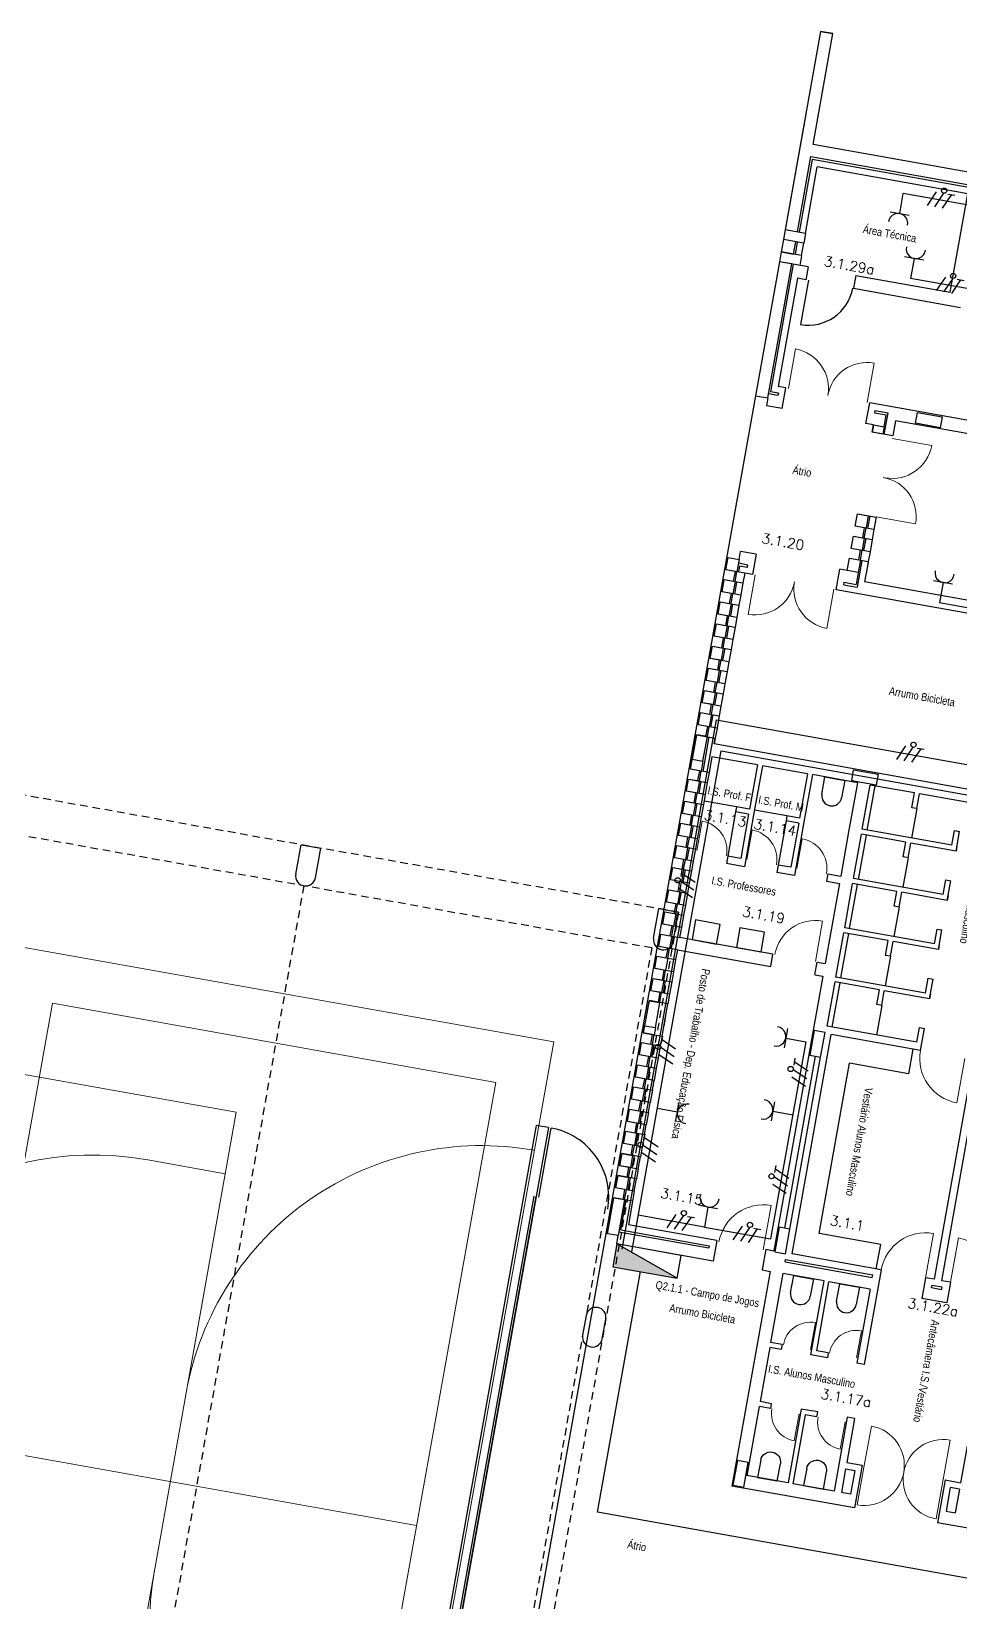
# Model space of a CAD drawing. Header units: millimetres. Extents: x -91023 to -90865, y -106382 to -106247.
# Drawn here: x -90987.89 to -90969.31, y -106278.87 to -106247.46 of the extents above; entities that cross this region are included whole.
import ezdxf

# ---------------------------------------------------------------- set-up
doc = ezdxf.new("R2010")
doc.units = ezdxf.units.MM
doc.header["$MEASUREMENT"] = 0
doc.linetypes.add('DASHED', pattern=[0.75, 0.5, -0.25])
doc.layers.get('0').update_dxf_attribs({"color": 152, "lineweight": 0})
doc.layers.add('0-CIVIL', color=8, linetype='Continuous', lineweight=0)
doc.layers.add('LEGENDA', color=7, linetype='Continuous', lineweight=0)
for name, color, linetype in [('Desenho base', 7, 'Continuous'), ('Quadros', 90, 'Continuous'), ('Tomadas', 1, 'Continuous')]:
    doc.layers.add(name, color=color, linetype=linetype)
doc.styles.add('Legenda cotas', font='ARIALN.TTF', dxfattribs={"height": 0.16})
doc.styles.get("Standard").update_dxf_attribs({"font": 'simplex.shx'})

# ---------------------------------------------------------------- blocks, each defined once
blk = doc.blocks.new('SANITA')
for p, q in [((-0.2, 0), (-0.2, 0.35)), ((0, 0.55), (0, 0.55)), ((0.2, 0.35), (0.2, 0)), ((0.2, 0), (-0.2, 0))]:
    blk.add_line(p, q)
for start, end in [(90, 180), (0, 90)]:
    blk.add_arc((0, 0.35), 0.2, start, end)
blk = doc.blocks.new('Bloco Porta')
at = {"layer": '0-CIVIL'}
blk.add_lwpolyline([(0, 0), (1, 0)], dxfattribs=at)
blk.add_arc((0, 0), 1, 0, 90, dxfattribs=at)
blk = doc.blocks.new('LAVATORIO')
for p, q in [((-0.25, 0), (0.25, 0)), ((-0.25, -0.4), (-0.25, 0)), ((0.25, 0), (0.25, -0.4)), ((0.25, -0.4), (-0.25, -0.4))]:
    blk.add_line(p, q)
blk = doc.blocks.new('A$C2D0D0268')
at = {"layer": '0-CIVIL'}
for p, q in [((-2, -3), (-42, -3)), ((-2, -3), (-2, -23)), ((-3, -4), (-12, -4)), ((-12, -22), (-12, -4)), ((-3, -4), (-3, -22)), ((-8, -5.5), (-36, -5.5)), ((-8, -5.5), (-8, -20.5)), ((-9.575, -6.75), (-8, -6.75)), ((-12, -13), (-3, -13))]:
    blk.add_line(p, q, dxfattribs=at)
for centre, radius, start, end in [((-2, -11.2), 6, 90, 180), ((-9.575, -13), 6.25, 90, 270), ((-2, -14.8), 6, 180, 270)]:
    blk.add_arc(centre, radius, start, end, dxfattribs=at)

msp = doc.modelspace()

# ---------------------------------------------------------------- hatches: boundary and pattern name
at = {"layer": 'Quadros'}
h = msp.add_hatch(color=256, dxfattribs=at)
h.dxf.hatch_style = 1
h.paths.add_polyline_path([(-90976.188, -106271.701), (-90976.269, -106272.155), (-90974.978, -106272.386)])

# ---------------------------------------------------------------- linework, layer by layer
at = {"layer": 'Desenho base'}
for p, q in [((-90972.112, -106247.456), (-90972.112, -106247.456)), ((-90972.112, -106247.456), (-90971.865, -106247.5)), ((-90972.414, -106249.148), (-90972.82, -106251.422)), ((-90972.284, -106250.015), (-90972.544, -106251.472)), ((-90972.416, -106251.494), (-90972.179, -106250.165)), ((-90956.499, -106252.834), (-90972.284, -106250.015)), ((-90969.172, -106250.703), (-90972.179, -106250.165)), ((-90969.523, -106252.671), (-90969.172, -106250.703)), ((-90972.82, -106251.422), (-90972.855, -106251.619)), ((-90972.416, -106251.494), (-90972.82, -106251.422)), ((-90972.416, -106251.494), (-90972.451, -106251.691)), ((-90972.899, -106251.865), (-90972.934, -106252.062)), ((-90972.855, -106251.619), (-90972.899, -106251.865)), ((-90972.495, -106251.937), (-90972.899, -106251.865)), ((-90972.451, -106251.691), (-90972.855, -106251.619)), ((-90972.579, -106251.668), (-90972.623, -106251.915)), ((-90972.495, -106251.937), (-90972.451, -106251.691)), ((-90972.934, -106252.062), (-90973.412, -106254.74)), ((-90972.659, -106252.111), (-90973.114, -106254.661)), ((-90972.361, -106252.165), (-90972.934, -106252.062)), ((-90972.495, -106251.937), (-90972.531, -106252.134)), ((-90972.531, -106252.134), (-90972.531, -106252.134)), ((-90972.361, -106252.165), (-90972.406, -106252.421)), ((-90972.576, -106252.39), (-90972.963, -106254.556)), ((-90972.406, -106252.421), (-90972.576, -106252.39)), ((-90972.357, -106252.429), (-90972.515, -106253.315)), ((-90971.406, -106252.335), (-90971.452, -106252.591)), ((-90971.406, -106252.335), (-90969.523, -106252.671)), ((-90971.452, -106252.591), (-90969.313, -106252.973)), ((-90972.937, -106254.296), (-90972.937, -106254.296)), ((-90972.965, -106254.738), (-90973.152, -106254.705)), ((-90972.956, -106254.689), (-90973.114, -106254.661)), ((-90972.956, -106254.689), (-90972.965, -106254.738)), ((-90972.806, -106254.584), (-90972.963, -106254.556)), ((-90972.879, -106254.998), (-90972.806, -106254.584)), ((-90973.412, -106254.74), (-90978.486, -106283.145)), ((-90973.412, -106254.74), (-90973.166, -106254.784)), ((-90973.166, -106254.784), (-90973.194, -106254.941)), ((-90972.879, -106254.998), (-90973.194, -106254.941)), ((-90971.206, -106255.296), (-90971.132, -106254.883)), ((-90957.434, -106257.33), (-90971.132, -106254.883)), ((-90971.058, -106255.323), (-90971.206, -106255.296)), ((-90971.058, -106255.323), (-90971.085, -106255.47)), ((-90971.027, -106255.034), (-90971.036, -106255.083)), ((-90971.036, -106255.083), (-90970.799, -106255.125)), ((-90971.027, -106255.034), (-90970.761, -106255.081)), ((-90970.842, -106255.362), (-90970.799, -106255.125)), ((-90970.839, -106255.514), (-90970.761, -106255.081)), ((-90970.617, -106255.239), (-90970.671, -106255.544)), ((-90965.778, -106256.103), (-90970.617, -106255.239)), ((-90970.671, -106255.544), (-90971.085, -106255.47)), ((-90971.16, -106257.143), (-90971.204, -106257.389)), ((-90971.13, -106257.149), (-90971.174, -106257.395)), ((-90971.269, -106257.581), (-90971.233, -106257.384)), ((-90971.239, -106257.586), (-90971.204, -106257.389)), ((-90971.046, -106257.418), (-90971.082, -106257.614)), ((-90971.348, -106258.024), (-90971.313, -106257.827)), ((-90971.318, -106258.029), (-90971.283, -106257.832)), ((-90971.239, -106257.586), (-90971.283, -106257.832)), ((-90971.21, -106257.592), (-90971.253, -106257.838)), ((-90973.743, -106258.013), (-90973.787, -106258.259)), ((-90973.57, -106258.125), (-90973.757, -106258.091)), ((-90973.736, -106258.146), (-90973.757, -106258.264)), ((-90973.743, -106258.013), (-90973.715, -106257.855)), ((-90973.579, -106258.174), (-90973.736, -106258.146)), ((-90973.4, -106257.911), (-90973.715, -106257.855)), ((-90973.579, -106258.174), (-90973.57, -106258.125)), ((-90971.579, -106258.237), (-90971.535, -106257.991)), ((-90971.535, -106257.991), (-90971.161, -106258.057)), ((-90971.289, -106258.035), (-90971.384, -106258.566)), ((-90971.318, -106258.029), (-90971.362, -106258.275)), ((-90971.164, -106258.077), (-90971.233, -106258.461)), ((-90971.161, -106258.057), (-90971.205, -106258.304)), ((-90971.125, -106257.861), (-90971.161, -106258.057)), ((-90973.822, -106258.456), (-90973.866, -106258.702)), ((-90973.852, -106258.45), (-90973.817, -106258.254)), ((-90973.793, -106258.461), (-90973.837, -106258.707)), ((-90973.822, -106258.456), (-90973.787, -106258.259)), ((-90973.629, -106258.287), (-90973.665, -106258.484)), ((-90971.8, -106258.624), (-90971.726, -106258.21)), ((-90971.579, -106258.237), (-90971.726, -106258.21)), ((-90971.649, -106258.519), (-90971.641, -106258.469)), ((-90971.641, -106258.469), (-90971.404, -106258.512)), ((-90971.362, -106258.275), (-90971.404, -106258.512)), ((-90966.355, -106259.332), (-90971.233, -106258.461)), ((-90973.931, -106258.893), (-90973.896, -106258.697)), ((-90973.901, -106258.899), (-90973.866, -106258.702)), ((-90973.709, -106258.73), (-90973.744, -106258.927)), ((-90966.401, -106259.588), (-90971.8, -106258.624)), ((-90971.649, -106258.519), (-90971.384, -106258.566)), ((-90973.901, -106258.899), (-90973.945, -106259.145)), ((-90973.872, -106258.904), (-90973.916, -106259.15)), ((-90973.98, -106259.342), (-90974.024, -106259.588)), ((-90974.01, -106259.336), (-90973.975, -106259.139)), ((-90973.951, -106259.347), (-90973.995, -106259.593)), ((-90973.98, -106259.342), (-90973.945, -106259.145)), ((-90973.788, -106259.173), (-90973.823, -106259.37)), ((-90974.089, -106259.779), (-90974.054, -106259.582)), ((-90974.059, -106259.785), (-90974.024, -106259.588)), ((-90973.867, -106259.616), (-90973.902, -106259.813)), ((-90974.168, -106260.222), (-90974.133, -106260.025)), ((-90974.139, -106260.228), (-90974.103, -106260.031)), ((-90974.059, -106259.785), (-90974.103, -106260.031)), ((-90974.03, -106259.79), (-90974.074, -106260.036)), ((-90974.139, -106260.228), (-90974.183, -106260.474)), ((-90974.109, -106260.233), (-90974.153, -106260.479)), ((-90973.946, -106260.059), (-90973.981, -106260.256)), ((-90974.218, -106260.671), (-90974.262, -106260.917)), ((-90974.247, -106260.665), (-90974.212, -106260.468)), ((-90974.188, -106260.676), (-90974.232, -106260.922)), ((-90974.218, -106260.671), (-90974.183, -106260.474)), ((-90974.025, -106260.502), (-90974.06, -106260.699)), ((-90974.326, -106261.108), (-90974.291, -106260.911)), ((-90974.297, -106261.114), (-90974.262, -106260.917)), ((-90974.104, -106260.945), (-90974.139, -106261.142)), ((-90974.297, -106261.114), (-90974.341, -106261.36)), ((-90974.267, -106261.119), (-90974.311, -106261.365)), ((-90974.346, -106261.562), (-90974.47, -106262.251)), ((-90974.406, -106261.551), (-90974.37, -106261.354)), ((-90974.376, -106261.557), (-90974.341, -106261.36)), ((-90974.24, -106261.703), (-90974.218, -106261.585)), ((-90974.183, -106261.388), (-90974.218, -106261.585)), ((-90967.009, -106262.994), (-90974.24, -106261.703)), ((-90974.564, -106262.437), (-90974.529, -106262.24)), ((-90974.534, -106262.443), (-90974.499, -106262.246)), ((-90974.464, -106262.049), (-90974.499, -106262.246)), ((-90973.375, -106262.121), (-90974.285, -106261.959)), ((-90973.375, -106262.121), (-90973.533, -106263.007)), ((-90973.276, -106262.139), (-90973.452, -106263.123)), ((-90972.375, -106262.3), (-90973.276, -106262.139)), ((-90974.534, -106262.443), (-90974.578, -106262.689)), ((-90974.505, -106262.448), (-90974.549, -106262.694)), ((-90974.342, -106262.274), (-90974.377, -106262.471)), ((-90972.375, -106262.3), (-90972.534, -106263.186)), ((-90972.277, -106262.317), (-90972.453, -106263.302)), ((-90971.376, -106262.478), (-90972.277, -106262.317)), ((-90971.376, -106262.478), (-90971.552, -106263.463)), ((-90971.279, -106263.41), (-90971.12, -106262.524)), ((-90971.18, -106263.428), (-90971.022, -106262.542)), ((-90970.234, -106262.682), (-90971.12, -106262.524)), ((-90974.643, -106262.88), (-90974.608, -106262.683)), ((-90974.613, -106262.886), (-90974.578, -106262.689)), ((-90974.421, -106262.717), (-90974.456, -106262.914)), ((-90973.794, -106262.961), (-90974.434, -106262.847)), ((-90970.287, -106262.978), (-90970.234, -106262.682)), ((-90970.189, -106262.995), (-90970.136, -106262.7)), ((-90966.051, -106263.43), (-90970.136, -106262.7)), ((-90974.722, -106263.323), (-90974.687, -106263.126)), ((-90974.692, -106263.329), (-90974.657, -106263.132)), ((-90974.613, -106262.886), (-90974.657, -106263.132)), ((-90974.584, -106262.891), (-90974.628, -106263.137)), ((-90974.5, -106263.16), (-90974.535, -106263.357)), ((-90973.811, -106263.059), (-90973.97, -106263.945)), ((-90973.794, -106262.961), (-90973.811, -106263.059)), ((-90973.551, -106263.106), (-90973.811, -106263.059)), ((-90973.533, -106263.007), (-90973.794, -106262.961)), ((-90973.551, -106263.106), (-90973.709, -106263.992)), ((-90973.452, -106263.123), (-90973.637, -106264.157)), ((-90972.785, -106263.141), (-90973.434, -106263.025)), ((-90972.785, -106263.141), (-90972.802, -106263.239)), ((-90972.534, -106263.186), (-90972.785, -106263.141)), ((-90970.189, -106262.995), (-90970.294, -106263.586)), ((-90970.189, -106262.995), (-90970.287, -106262.978)), ((-90974.692, -106263.329), (-90974.736, -106263.575)), ((-90974.663, -106263.334), (-90974.707, -106263.58)), ((-90972.802, -106263.239), (-90972.961, -106264.125)), ((-90972.551, -106263.284), (-90972.802, -106263.239)), ((-90972.551, -106263.284), (-90972.71, -106264.17)), ((-90972.453, -106263.302), (-90972.637, -106264.336)), ((-90971.552, -106263.463), (-90971.71, -106264.349)), ((-90971.454, -106264.394), (-90971.296, -106263.509)), ((-90970.41, -106263.667), (-90971.296, -106263.509)), ((-90969.487, -106263.73), (-90971.279, -106263.41)), ((-90969.487, -106263.73), (-90969.434, -106263.435)), ((-90969.434, -106263.435), (-90969.336, -106263.452)), ((-90969.406, -106263.846), (-90969.336, -106263.452)), ((-90982.605, -106264.308), (-90982.499, -106263.717)), ((-90982.499, -106263.717), (-90982.106, -106263.787)), ((-90982.211, -106264.378), (-90982.106, -106263.787)), ((-90974.772, -106263.772), (-90974.816, -106264.018)), ((-90974.801, -106263.766), (-90974.766, -106263.569)), ((-90974.742, -106263.777), (-90974.786, -106264.023)), ((-90974.772, -106263.772), (-90974.736, -106263.575)), ((-90974.579, -106263.603), (-90974.614, -106263.8)), ((-90971.356, -106264.412), (-90971.198, -106263.526)), ((-90970.463, -106263.962), (-90970.41, -106263.667)), ((-90970.365, -106263.98), (-90970.312, -106263.684)), ((-90969.406, -106263.846), (-90970.312, -106263.684)), ((-90969.389, -106263.748), (-90969.406, -106263.846)), ((-90974.88, -106264.209), (-90974.845, -106264.012)), ((-90974.851, -106264.215), (-90974.816, -106264.018)), ((-90974.658, -106264.046), (-90974.693, -106264.243)), ((-90973.97, -106263.945), (-90973.996, -106264.093)), ((-90973.637, -106264.157), (-90973.996, -106264.093)), ((-90973.709, -106263.992), (-90973.97, -106263.945)), ((-90972.961, -106264.125), (-90972.987, -106264.273)), ((-90972.71, -106264.17), (-90972.961, -106264.125)), ((-90970.365, -106263.98), (-90970.47, -106264.57)), ((-90970.365, -106263.98), (-90970.463, -106263.962)), ((-90974.851, -106264.215), (-90974.895, -106264.461)), ((-90974.821, -106264.22), (-90974.865, -106264.466)), ((-90972.637, -106264.336), (-90972.987, -106264.273)), ((-90971.971, -106264.302), (-90971.998, -106264.45)), ((-90971.971, -106264.302), (-90971.998, -106264.45)), ((-90971.998, -106264.45), (-90971.737, -106264.496)), ((-90971.971, -106264.302), (-90971.71, -106264.349)), ((-90969.663, -106264.714), (-90971.454, -106264.394)), ((-90969.663, -106264.714), (-90969.61, -106264.419)), ((-90969.61, -106264.419), (-90969.512, -106264.437)), ((-90969.582, -106264.831), (-90969.512, -106264.437)), ((-90974.93, -106264.658), (-90974.974, -106264.904)), ((-90974.959, -106264.652), (-90974.924, -106264.455)), ((-90974.9, -106264.663), (-90974.944, -106264.909)), ((-90974.93, -106264.658), (-90974.895, -106264.461)), ((-90974.737, -106264.489), (-90974.772, -106264.686)), ((-90971.737, -106264.496), (-90972.022, -106266.091)), ((-90971.63, -106265.379), (-90971.472, -106264.493)), ((-90971.532, -106265.396), (-90971.374, -106264.511)), ((-90970.586, -106264.651), (-90971.472, -106264.493)), ((-90970.639, -106264.946), (-90970.586, -106264.651)), ((-90970.54, -106264.964), (-90970.488, -106264.669)), ((-90969.582, -106264.831), (-90970.488, -106264.669)), ((-90969.564, -106264.732), (-90969.582, -106264.831)), ((-90975.451, -106265.585), (-90975.346, -106264.995)), ((-90975.346, -106264.995), (-90974.952, -106265.065)), ((-90975.058, -106265.656), (-90974.952, -106265.065)), ((-90975.038, -106265.095), (-90975.003, -106264.898)), ((-90975.009, -106265.101), (-90974.974, -106264.904)), ((-90974.816, -106264.932), (-90974.851, -106265.129)), ((-90970.54, -106264.964), (-90970.646, -106265.555)), ((-90970.54, -106264.964), (-90970.639, -106264.946)), ((-90975.286, -106265.231), (-90975.286, -106265.231)), ((-90975.118, -106265.538), (-90975.082, -106265.341)), ((-90975.088, -106265.544), (-90975.053, -106265.347)), ((-90975.009, -106265.101), (-90975.053, -106265.347)), ((-90974.979, -106265.106), (-90975.023, -106265.352)), ((-90974.895, -106265.375), (-90974.931, -106265.572)), ((-90969.839, -106265.699), (-90971.63, -106265.379)), ((-90975.088, -106265.544), (-90975.132, -106265.79)), ((-90975.059, -106265.549), (-90975.102, -106265.795)), ((-90973.065, -106265.905), (-90974.931, -106265.572)), ((-90971.806, -106266.363), (-90971.648, -106265.477)), ((-90971.708, -106266.381), (-90971.549, -106265.495)), ((-90970.762, -106265.636), (-90971.648, -106265.477)), ((-90970.815, -106265.931), (-90970.762, -106265.636)), ((-90970.716, -106265.948), (-90970.663, -106265.653)), ((-90969.758, -106265.815), (-90970.663, -106265.653)), ((-90969.839, -106265.699), (-90969.786, -106265.404)), ((-90969.786, -106265.404), (-90969.687, -106265.421)), ((-90969.758, -106265.815), (-90969.687, -106265.421)), ((-90975.428, -106266.194), (-90975.384, -106265.948)), ((-90975.384, -106265.948), (-90975.01, -106266.015)), ((-90975.197, -106265.981), (-90975.162, -106265.784)), ((-90975.167, -106265.987), (-90975.132, -106265.79)), ((-90975.01, -106266.015), (-90975.054, -106266.261)), ((-90974.974, -106265.818), (-90975.01, -106266.015)), ((-90974.974, -106265.818), (-90973.109, -106266.151)), ((-90973.109, -106266.151), (-90973.065, -106265.905)), ((-90970.716, -106265.948), (-90970.822, -106266.539)), ((-90970.716, -106265.948), (-90970.815, -106265.931)), ((-90969.74, -106265.716), (-90969.758, -106265.815)), ((-90975.054, -106266.261), (-90975.428, -106266.194)), ((-90975.276, -106266.424), (-90975.241, -106266.227)), ((-90975.246, -106266.429), (-90975.211, -106266.233)), ((-90975.054, -106266.261), (-90975.089, -106266.458)), ((-90972.225, -106266.319), (-90972.179, -106266.063)), ((-90972.225, -106266.319), (-90972.067, -106266.347)), ((-90972.179, -106266.063), (-90972.022, -106266.091)), ((-90972.179, -106266.063), (-90972.022, -106266.091)), ((-90975.246, -106266.429), (-90975.29, -106266.676)), ((-90975.217, -106266.435), (-90975.261, -106266.681)), ((-90972.067, -106266.347), (-90973.047, -106271.835)), ((-90971.982, -106267.348), (-90971.824, -106266.462)), ((-90971.883, -106267.365), (-90971.725, -106266.479)), ((-90970.938, -106266.62), (-90971.824, -106266.462)), ((-90970.014, -106266.683), (-90971.806, -106266.363)), ((-90970.99, -106266.915), (-90970.938, -106266.62)), ((-90970.892, -106266.933), (-90970.839, -106266.638)), ((-90969.934, -106266.799), (-90970.839, -106266.638)), ((-90970.014, -106266.683), (-90969.962, -106266.388)), ((-90969.962, -106266.388), (-90969.863, -106266.406)), ((-90969.934, -106266.799), (-90969.863, -106266.406)), ((-90975.355, -106266.867), (-90975.32, -106266.67)), ((-90975.325, -106266.872), (-90975.29, -106266.676)), ((-90975.133, -106266.704), (-90975.168, -106266.901)), ((-90970.892, -106266.933), (-90970.997, -106267.524)), ((-90970.892, -106266.933), (-90970.99, -106266.915)), ((-90969.916, -106266.701), (-90969.934, -106266.799)), ((-90975.212, -106267.147), (-90975.247, -106267.344)), ((-90975.505, -106267.709), (-90975.47, -106267.512)), ((-90975.476, -106267.714), (-90975.441, -106267.517)), ((-90975.283, -106267.545), (-90975.318, -106267.742)), ((-90972.683, -106271.9), (-90971.9, -106267.515)), ((-90970.19, -106267.668), (-90971.982, -106267.348)), ((-90970.118, -106267.833), (-90971.9, -106267.515)), ((-90970.19, -106267.668), (-90970.137, -106267.372)), ((-90970.137, -106267.372), (-90970.039, -106267.39)), ((-90970.118, -106267.833), (-90970.039, -106267.39)), ((-90975.476, -106267.714), (-90975.52, -106267.96)), ((-90975.446, -106267.719), (-90975.49, -106267.966)), ((-90970.266, -106267.807), (-90970.354, -106268.299)), ((-90975.555, -106268.157), (-90975.599, -106268.403)), ((-90975.584, -106268.152), (-90975.549, -106267.955)), ((-90975.525, -106268.162), (-90975.569, -106268.409)), ((-90975.555, -106268.157), (-90975.52, -106267.96)), ((-90975.362, -106267.988), (-90975.397, -106268.185)), ((-90972.221, -106267.945), (-90972.835, -106271.386)), ((-90972.727, -106271.405), (-90972.112, -106267.964)), ((-90972.143, -106271.489), (-90971.535, -106268.088)), ((-90970.354, -106268.299), (-90971.535, -106268.088)), ((-90969.838, -106272.408), (-90969.055, -106268.023)), ((-90969.691, -106272.435), (-90968.907, -106268.049)), ((-90975.441, -106268.431), (-90975.815, -106268.365)), ((-90975.664, -106268.595), (-90975.628, -106268.398)), ((-90975.634, -106268.6), (-90975.599, -106268.403)), ((-90975.476, -106268.628), (-90975.441, -106268.431)), ((-90975.743, -106269.038), (-90975.707, -106268.841)), ((-90975.713, -106269.043), (-90975.678, -106268.846)), ((-90975.634, -106268.6), (-90975.678, -106268.846)), ((-90975.604, -106268.605), (-90975.648, -106268.852)), ((-90975.713, -106269.043), (-90975.757, -106269.289)), ((-90975.684, -106269.048), (-90975.728, -106269.295)), ((-90975.556, -106269.071), (-90975.52, -106268.874)), ((-90977.796, -106269.331), (-90980.539, -106284.688)), ((-90977.55, -106269.375), (-90980.293, -106284.732)), ((-90977.55, -106269.375), (-90977.796, -106269.331)), ((-90977.747, -106270.762), (-90977.501, -106269.384)), ((-90975.822, -106269.481), (-90975.787, -106269.284)), ((-90975.792, -106269.486), (-90975.757, -106269.289)), ((-90975.635, -106269.514), (-90975.6, -106269.317)), ((-90975.901, -106269.924), (-90975.866, -106269.727)), ((-90975.871, -106269.929), (-90975.836, -106269.732)), ((-90975.792, -106269.486), (-90975.836, -106269.732)), ((-90975.763, -106269.491), (-90975.807, -106269.738)), ((-90975.679, -106269.76), (-90975.714, -106269.957)), ((-90976.088, -106269.89), (-90976.132, -106270.137)), ((-90975.714, -106269.957), (-90976.088, -106269.89)), ((-90975.871, -106269.929), (-90975.915, -106270.175)), ((-90975.842, -106269.934), (-90975.886, -106270.18)), ((-90975.758, -106270.203), (-90975.714, -106269.957)), ((-90976.167, -106270.333), (-90976.211, -106270.58)), ((-90975.793, -106270.4), (-90976.167, -106270.333)), ((-90975.758, -106270.203), (-90976.132, -106270.137)), ((-90975.95, -106270.372), (-90975.994, -106270.618)), ((-90975.98, -106270.367), (-90975.945, -106270.17)), ((-90975.921, -106270.377), (-90975.965, -106270.623)), ((-90975.95, -106270.372), (-90975.915, -106270.175)), ((-90975.837, -106270.646), (-90975.793, -106270.4)), ((-90975.758, -106270.203), (-90975.793, -106270.4)), ((-90975.837, -106270.646), (-90976.211, -106270.58)), ((-90976.059, -106270.81), (-90976.024, -106270.613)), ((-90976.03, -106270.815), (-90975.994, -106270.618)), ((-90975.837, -106270.646), (-90975.872, -106270.843)), ((-90977.845, -106270.745), (-90980.096, -106283.345)), ((-90980.047, -106283.354), (-90977.796, -106270.754)), ((-90976.375, -106271.495), (-90976.246, -106270.776)), ((-90975.872, -106270.843), (-90976.246, -106270.776)), ((-90975.872, -106270.843), (-90976.246, -106270.776)), ((-90976.098, -106270.803), (-90976.148, -106270.794)), ((-90976.107, -106271.421), (-90976, -106270.82)), ((-90975.872, -106270.843), (-90975.956, -106271.316)), ((-90974.189, -106271.631), (-90975.956, -106271.316)), ((-90976.158, -106271.534), (-90976.375, -106271.495)), ((-90976.188, -106271.701), (-90976.158, -106271.534)), ((-90974.349, -106271.786), (-90976.146, -106271.465)), ((-90976.107, -106271.421), (-90974.34, -106271.736)), ((-90974.189, -106271.631), (-90974.263, -106272.045)), ((-90970.912, -106271.709), (-90972.143, -106271.489)), ((-90974.263, -106272.045), (-90976.188, -106271.701)), ((-90974.34, -106271.736), (-90974.349, -106271.786)), ((-90973.205, -106271.807), (-90973.279, -106272.221)), ((-90973.205, -106271.807), (-90973.047, -106271.835)), ((-90970.901, -106272.219), (-90972.683, -106271.9)), ((-90971, -106272.201), (-90970.912, -106271.709)), ((-90973.121, -106272.249), (-90973.888, -106276.541)), ((-90973.279, -106272.221), (-90973.121, -106272.249)), ((-90972.865, -106272.294), (-90973.112, -106273.673)), ((-90972.043, -106272.441), (-90972.865, -106272.294)), ((-90972.823, -106272.058), (-90972.814, -106272.009)), ((-90972.823, -106272.058), (-90971.081, -106272.369)), ((-90972.814, -106272.009), (-90971.072, -106272.32)), ((-90970.901, -106272.219), (-90971.239, -106274.109)), ((-90972.307, -106273.918), (-90972.043, -106272.441)), ((-90972.191, -106273.837), (-90971.945, -106272.459)), ((-90971.123, -106272.606), (-90971.945, -106272.459)), ((-90971.123, -106272.606), (-90971.387, -106274.082)), ((-90971.081, -106272.369), (-90971.072, -106272.32)), ((-90970.015, -106272.377), (-90970.089, -106272.79)), ((-90969.838, -106272.408), (-90970.015, -106272.377)), ((-90969.899, -106272.58), (-90969.891, -106272.531)), ((-90969.693, -106272.617), (-90969.899, -106272.58)), ((-90969.684, -106272.568), (-90969.891, -106272.531)), ((-90969.693, -106272.617), (-90969.684, -106272.568)), ((-90969.513, -106272.467), (-90969.691, -106272.435)), ((-90969.513, -106272.467), (-90969.587, -106272.88)), ((-90969.587, -106272.88), (-90970.089, -106272.79)), ((-90973.129, -106273.771), (-90973.323, -106274.854)), ((-90972.898, -106273.812), (-90973.129, -106273.771)), ((-90972.88, -106273.714), (-90973.112, -106273.673)), ((-90972.88, -106273.714), (-90972.898, -106273.812)), ((-90971.96, -106273.878), (-90972.191, -106273.837)), ((-90971.977, -106273.977), (-90972.307, -106273.918)), ((-90971.96, -106273.878), (-90971.977, -106273.977)), ((-90971.239, -106274.109), (-90971.387, -106274.082)), ((-90973.34, -106274.952), (-90973.586, -106276.331)), ((-90973.109, -106274.994), (-90973.34, -106274.952)), ((-90973.091, -106274.895), (-90973.323, -106274.854)), ((-90973.109, -106274.994), (-90973.091, -106274.895)), ((-90972.501, -106275.001), (-90972.764, -106276.477)), ((-90972.42, -106275.117), (-90972.666, -106276.495)), ((-90972.171, -106275.06), (-90972.501, -106275.001)), ((-90972.188, -106275.158), (-90972.42, -106275.117)), ((-90972.188, -106275.158), (-90972.171, -106275.06)), ((-90971.58, -106275.165), (-90971.844, -106276.642)), ((-90971.432, -106275.192), (-90971.589, -106276.068)), ((-90971.432, -106275.192), (-90971.58, -106275.165)), ((-90969.158, -106275.598), (-90969.315, -106276.474)), ((-90971.589, -106276.068), (-90971.279, -106276.123)), ((-90972.764, -106276.477), (-90973.586, -106276.331)), ((-90971.612, -106276.196), (-90971.696, -106276.668)), ((-90971.612, -106276.196), (-90971.43, -106276.228)), ((-90971.612, -106276.196), (-90971.612, -106276.196)), ((-90971.43, -106276.228), (-90971.514, -106276.701)), ((-90971.279, -106276.123), (-90971.432, -106276.98)), ((-90971.432, -106276.98), (-90973.888, -106276.541)), ((-90971.844, -106276.642), (-90972.666, -106276.495)), ((-90971.514, -106276.701), (-90971.696, -106276.668)), ((-90969.625, -106276.418), (-90969.778, -106277.275)), ((-90969.625, -106276.418), (-90969.315, -106276.474)), ((-90969.52, -106276.569), (-90969.604, -106277.042)), ((-90969.338, -106276.602), (-90969.52, -106276.569)), ((-90969.338, -106276.602), (-90969.422, -106277.074)), ((-90969.338, -106276.602), (-90969.338, -106276.602)), ((-90965.122, -106278.107), (-90969.778, -106277.275)), ((-90969.604, -106277.042), (-90969.422, -106277.074))]:
    msp.add_line(p, q, dxfattribs=at)
at = {"layer": 'Desenho base', "linetype": 'DASHED', "ltscale": 0.3}
for p, q in [((-90974.952, -106265.065), (-91018.267, -106257.329)), ((-90975.487, -106265.782), (-91018.014, -106258.187)), ((-90982.443, -106264.54), (-90986.557, -106287.575)), ((-90974.952, -106265.065), (-90979.348, -106289.676)), ((-90975.487, -106265.782), (-90979.601, -106288.818))]:
    msp.add_line(p, q, dxfattribs=at)
at = {"layer": 'Desenho base'}
for points in [[(-90972.574, -106251.466), (-90972.305, -106249.96), (-90956.441, -106252.793), (-90959.741, -106271.271), (-90956.463, -106271.857), (-90956.419, -106271.61), (-90959.451, -106271.069), (-90956.151, -106252.591), (-90972.261, -106249.714), (-90971.865, -106247.5), (-90972.112, -106247.456), (-90972.82, -106251.422)], [(-90972.855, -106251.619), (-90972.899, -106251.865)], [(-90972.899, -106251.865), (-90972.653, -106251.909), (-90972.609, -106251.663)], [(-90973.4, -106257.911), (-90973.472, -106258.315), (-90974.004, -106258.22), (-90973.96, -106257.974), (-90973.743, -106258.013)], [(-90974.285, -106261.959), (-90974.342, -106262.274), (-90974.716, -106262.207), (-90974.593, -106261.518), (-90974.218, -106261.585), (-90974.24, -106261.703)], [(-90974.974, -106265.818), (-90974.974, -106265.818), (-90975.349, -106265.751), (-90975.305, -106265.505), (-90974.931, -106265.572)], [(-90975.168, -106266.901), (-90975.542, -106266.834), (-90975.657, -106267.479), (-90975.283, -106267.545), (-90975.168, -106266.901), (-90975.542, -106266.834)]]:
    msp.add_lwpolyline(points, dxfattribs=at)
for points in [[(-90972.688, -106252.106), (-90972.934, -106252.062), (-90973.412, -106254.74), (-90973.166, -106254.784)], [(-90971.058, -106255.323), (-90970.842, -106255.362), (-90970.868, -106255.509), (-90971.085, -106255.47)], [(-90970.214, -106255.291), (-90970.176, -106255.074), (-90969.684, -106255.162), (-90969.722, -106255.379)], [(-90971.376, -106257.105), (-90971.002, -106257.171), (-90971.046, -106257.418), (-90971.42, -106257.351)], [(-90971.376, -106257.105), (-90971.16, -106257.143), (-90971.204, -106257.389), (-90971.42, -106257.351)], [(-90971.456, -106257.548), (-90971.082, -106257.614), (-90971.125, -106257.861), (-90971.5, -106257.794)], [(-90971.456, -106257.548), (-90971.239, -106257.586), (-90971.283, -106257.832), (-90971.5, -106257.794)], [(-90973.96, -106257.974), (-90973.743, -106258.013), (-90973.787, -106258.259), (-90974.004, -106258.22)], [(-90971.535, -106257.991), (-90971.318, -106258.029), (-90971.362, -106258.275), (-90971.579, -106258.237)], [(-90974.039, -106258.417), (-90973.665, -106258.484), (-90973.709, -106258.73), (-90974.083, -106258.663)], [(-90974.039, -106258.417), (-90973.822, -106258.456), (-90973.866, -106258.702), (-90974.083, -106258.663)], [(-90974.118, -106258.86), (-90973.744, -106258.927), (-90973.788, -106259.173), (-90974.162, -106259.106)], [(-90974.118, -106258.86), (-90973.901, -106258.899), (-90973.945, -106259.145), (-90974.162, -106259.106)], [(-90974.197, -106259.303), (-90973.823, -106259.37), (-90973.867, -106259.616), (-90974.241, -106259.549)], [(-90974.197, -106259.303), (-90973.98, -106259.342), (-90974.024, -106259.588), (-90974.241, -106259.549)], [(-90974.276, -106259.746), (-90973.902, -106259.813), (-90973.946, -106260.059), (-90974.32, -106259.992)], [(-90974.276, -106259.746), (-90974.059, -106259.785), (-90974.103, -106260.031), (-90974.32, -106259.992)], [(-90974.355, -106260.189), (-90973.981, -106260.256), (-90974.025, -106260.502), (-90974.399, -106260.435)], [(-90974.355, -106260.189), (-90974.139, -106260.228), (-90974.183, -106260.474), (-90974.399, -106260.435)], [(-90974.434, -106260.632), (-90974.06, -106260.699), (-90974.104, -106260.945), (-90974.478, -106260.878)], [(-90974.434, -106260.632), (-90974.218, -106260.671), (-90974.262, -106260.917), (-90974.478, -106260.878)], [(-90974.513, -106261.075), (-90974.139, -106261.142), (-90974.183, -106261.388), (-90974.557, -106261.321)], [(-90974.513, -106261.075), (-90974.297, -106261.114), (-90974.341, -106261.36), (-90974.557, -106261.321)], [(-90974.464, -106262.049), (-90974.376, -106261.557), (-90974.593, -106261.518), (-90974.68, -106262.01)], [(-90974.68, -106262.01), (-90974.464, -106262.049), (-90974.499, -106262.246), (-90974.716, -106262.207)], [(-90971.491, -106262.438), (-90971.452, -106262.221), (-90970.96, -106262.309), (-90970.999, -106262.525)], [(-90974.751, -106262.404), (-90974.377, -106262.471), (-90974.421, -106262.717), (-90974.795, -106262.65)], [(-90974.751, -106262.404), (-90974.534, -106262.443), (-90974.578, -106262.689), (-90974.795, -106262.65)], [(-90974.83, -106262.847), (-90974.456, -106262.914), (-90974.5, -106263.16), (-90974.874, -106263.093)], [(-90974.83, -106262.847), (-90974.613, -106262.886), (-90974.657, -106263.132), (-90974.874, -106263.093)], [(-90974.909, -106263.29), (-90974.535, -106263.357), (-90974.579, -106263.603), (-90974.953, -106263.536)], [(-90974.909, -106263.29), (-90974.692, -106263.329), (-90974.736, -106263.575), (-90974.953, -106263.536)], [(-90974.988, -106263.733), (-90974.614, -106263.8), (-90974.658, -106264.046), (-90975.032, -106263.979)], [(-90974.988, -106263.733), (-90974.772, -106263.772), (-90974.816, -106264.018), (-90975.032, -106263.979)], [(-90975.067, -106264.176), (-90974.693, -106264.243), (-90974.737, -106264.489), (-90975.111, -106264.422)], [(-90975.067, -106264.176), (-90974.851, -106264.215), (-90974.895, -106264.461), (-90975.111, -106264.422)], [(-90975.146, -106264.619), (-90974.772, -106264.686), (-90974.816, -106264.932), (-90975.19, -106264.865)], [(-90975.146, -106264.619), (-90974.93, -106264.658), (-90974.974, -106264.904), (-90975.19, -106264.865)], [(-90975.226, -106265.062), (-90974.851, -106265.129), (-90974.895, -106265.375), (-90975.269, -106265.308)], [(-90975.226, -106265.062), (-90975.009, -106265.101), (-90975.053, -106265.347), (-90975.269, -106265.308)], [(-90975.305, -106265.505), (-90975.088, -106265.544), (-90975.132, -106265.79), (-90975.349, -106265.751)], [(-90975.384, -106265.948), (-90975.167, -106265.987), (-90975.211, -106266.233), (-90975.428, -106266.194)], [(-90975.463, -106266.391), (-90975.089, -106266.458), (-90975.133, -106266.704), (-90975.507, -106266.637)], [(-90975.463, -106266.391), (-90975.246, -106266.429), (-90975.29, -106266.676), (-90975.507, -106266.637)], [(-90975.463, -106266.391), (-90975.246, -106266.429), (-90975.29, -106266.676), (-90975.507, -106266.637)], [(-90975.415, -106267.375), (-90975.327, -106266.882), (-90975.544, -106266.844), (-90975.632, -106267.336)], [(-90975.632, -106267.336), (-90975.415, -106267.375), (-90975.441, -106267.517), (-90975.657, -106267.479)], [(-90972.112, -106267.964), (-90972.024, -106267.472), (-90972.241, -106267.434), (-90972.329, -106267.926)], [(-90975.692, -106267.675), (-90975.318, -106267.742), (-90975.362, -106267.988), (-90975.736, -106267.922)], [(-90975.692, -106267.675), (-90975.476, -106267.714), (-90975.52, -106267.96), (-90975.736, -106267.922)], [(-90975.771, -106268.118), (-90975.397, -106268.185), (-90975.441, -106268.431), (-90975.815, -106268.365)], [(-90975.771, -106268.118), (-90975.555, -106268.157), (-90975.599, -106268.403), (-90975.815, -106268.365)], [(-90975.851, -106268.561), (-90975.476, -106268.628), (-90975.52, -106268.874), (-90975.895, -106268.808)], [(-90975.851, -106268.561), (-90975.634, -106268.6), (-90975.678, -106268.846), (-90975.895, -106268.808)], [(-90975.93, -106269.004), (-90975.556, -106269.071), (-90975.6, -106269.317), (-90975.974, -106269.251)], [(-90975.93, -106269.004), (-90975.713, -106269.043), (-90975.757, -106269.289), (-90975.974, -106269.251)], [(-90976.009, -106269.447), (-90975.635, -106269.514), (-90975.679, -106269.76), (-90976.053, -106269.694)], [(-90976.009, -106269.447), (-90975.792, -106269.486), (-90975.836, -106269.732), (-90976.053, -106269.694)], [(-90976.088, -106269.89), (-90975.871, -106269.929), (-90975.915, -106270.175), (-90976.132, -106270.137)], [(-90976.167, -106270.333), (-90975.95, -106270.372), (-90975.994, -106270.618), (-90976.211, -106270.58)], [(-90976.03, -106270.815), (-90976.158, -106271.534), (-90976.375, -106271.495), (-90976.246, -106270.776)], [(-90972.815, -106271.897), (-90972.727, -106271.405), (-90972.943, -106271.366), (-90973.031, -106271.859)], [(-90973.56, -106276.071), (-90973.777, -106276.032), (-90973.865, -106276.525), (-90973.648, -106276.563)]]:
    msp.add_lwpolyline(points, close=True, dxfattribs=at)
msp.add_lwpolyline([(-90976.406, -106273.203, 1), (-90976.799, -106273.133), (-90976.87, -106273.526, 1), (-90976.476, -106273.597)], format="xyb", close=True, dxfattribs=at)
for centre, radius, start, end in [((-90972.357, -106252.429), 0.9, 259.8735, 349.8735), ((-90982.408, -106264.343), 0.2, 169.8735, 349.8735), ((-90975.254, -106265.62), 0.2, 169.8735, 349.8735), ((-90977.747, -106270.762), 1.4, 349.8735, 79.8735)]:
    msp.add_arc(centre, radius, start, end, dxfattribs=at)
at = {"layer": 'Quadros'}
for p, q in [((-90974.978, -106272.386), (-90976.188, -106271.701)), ((-90976.572, -106277.063), (-90975.714, -106272.254)), ((-90967.855, -106278.62), (-90976.572, -106277.063))]:
    msp.add_line(p, q, dxfattribs=at)
msp.add_lwpolyline([(-90976.269, -106272.155), (-90974.978, -106272.386), (-90974.897, -106271.932), (-90976.188, -106271.701)], close=True, dxfattribs=at)
at = {"layer": 'Tomadas'}
for p, q in [((-90970.532, -106251.099), (-90970.46, -106250.699)), ((-90968.818, -106250.992), (-90970.46, -106250.699)), ((-90970.723, -106251.065), (-90970.532, -106251.099)), ((-90970.532, -106251.099), (-90970.341, -106251.133)), ((-90970.242, -106251.996), (-90970.433, -106251.962)), ((-90970.242, -106251.996), (-90970.313, -106252.396)), ((-90970.051, -106252.03), (-90970.242, -106251.996)), ((-90969.107, -106252.611), (-90970.313, -106252.396)), ((-90970.569, -106255.431), (-90970.569, -106255.431)), ((-90969.666, -106258.476), (-90969.857, -106258.442)), ((-90969.666, -106258.476), (-90969.737, -106258.876)), ((-90969.475, -106258.51), (-90969.666, -106258.476)), ((-90969.737, -106258.876), (-90966.277, -106259.494)), ((-90976.081, -106271.804), (-90974.191, -106261.221)), ((-90974.191, -106261.221), (-90966.821, -106262.537)), ((-90974.864, -106266.124), (-90974.099, -106261.842)), ((-90974.099, -106261.842), (-90958.89, -106264.558)), ((-90975.888, -106271.859), (-90974.864, -106266.124)), ((-90972.809, -106267.586), (-90972.843, -106267.777)), ((-90972.775, -106267.395), (-90972.809, -106267.586)), ((-90972.809, -106267.586), (-90972.409, -106267.657)), ((-90972.409, -106267.657), (-90973.113, -106271.598)), ((-90974.976, -106269.063), (-90975.376, -106268.991)), ((-90975.01, -106269.254), (-90974.976, -106269.063)), ((-90974.976, -106269.063), (-90974.942, -106268.872)), ((-90973.07, -106269.047), (-90973.104, -106269.238)), ((-90973.036, -106268.856), (-90973.07, -106269.047)), ((-90973.07, -106269.047), (-90972.67, -106269.118)), ((-90974.364, -106270.962), (-90974.554, -106270.928)), ((-90974.364, -106270.962), (-90974.435, -106271.362)), ((-90974.173, -106270.996), (-90974.364, -106270.962)), ((-90974.435, -106271.362), (-90975.757, -106271.126))]:
    msp.add_line(p, q, dxfattribs=at)
at = {"layer": 'Tomadas', "linetype": 'ByBlock'}
for p, q in [((-90969.801, -106250.665), (-90969.985, -106250.936)), ((-90969.653, -106250.692), (-90969.836, -106250.962)), ((-90969.499, -106250.72), (-90969.682, -106250.99)), ((-90969.568, -106250.707), (-90969.429, -106250.732)), ((-90969.619, -106252.369), (-90969.802, -106252.639)), ((-90969.47, -106252.395), (-90969.653, -106252.665)), ((-90969.316, -106252.423), (-90969.499, -106252.693)), ((-90969.386, -106252.41), (-90969.246, -106252.435)), ((-90970.414, -106261.744), (-90970.598, -106262.014)), ((-90970.266, -106261.77), (-90970.449, -106262.041)), ((-90970.112, -106261.798), (-90970.295, -106262.068)), ((-90970.182, -106261.786), (-90970.042, -106261.81)), ((-90974.917, -106264.439), (-90974.647, -106264.622)), ((-90974.902, -106264.355), (-90974.877, -106264.215)), ((-90974.89, -106264.285), (-90974.62, -106264.468)), ((-90974.944, -106264.587), (-90974.674, -106264.771)), ((-90975.294, -106267.685), (-90975.269, -106267.545)), ((-90975.309, -106267.769), (-90975.039, -106267.952)), ((-90975.282, -106267.615), (-90975.012, -106267.798)), ((-90975.336, -106267.917), (-90975.066, -106268.101)), ((-90972.659, -106268.212), (-90972.389, -106268.395)), ((-90972.644, -106268.127), (-90972.619, -106267.988)), ((-90972.632, -106268.058), (-90972.362, -106268.241)), ((-90972.686, -106268.36), (-90972.416, -106268.543)), ((-90975.659, -106269.727), (-90975.389, -106269.91)), ((-90975.644, -106269.642), (-90975.619, -106269.503)), ((-90975.631, -106269.572), (-90975.361, -106269.756)), ((-90975.685, -106269.875), (-90975.415, -106270.058)), ((-90973.042, -106270.355), (-90972.772, -106270.538)), ((-90973.027, -106270.271), (-90973.002, -106270.131)), ((-90973.015, -106270.201), (-90972.745, -106270.384)), ((-90973.069, -106270.503), (-90972.799, -106270.687)), ((-90975.005, -106271.109), (-90975.188, -106271.379)), ((-90974.856, -106271.135), (-90975.04, -106271.406)), ((-90974.702, -106271.163), (-90974.885, -106271.433)), ((-90974.772, -106271.151), (-90974.632, -106271.175)), ((-90973.682, -106271.345), (-90973.866, -106271.615)), ((-90973.534, -106271.372), (-90973.717, -106271.642)), ((-90973.38, -106271.399), (-90973.563, -106271.669)), ((-90973.45, -106271.387), (-90973.31, -106271.412))]:
    msp.add_line(p, q, dxfattribs=at)
at = {"layer": 'Tomadas', "linetype": 'ByBlock', "ltscale": 0.5}
msp.add_line((-90974.435, -106271.362), (-90973.113, -106271.598), dxfattribs=at)
at = {"layer": 'Tomadas', "linetype": 'ByBlock'}
for centre in [(-90969.644, -106250.641), (-90969.461, -106252.344), (-90970.257, -106261.719), (-90974.969, -106264.43), (-90975.361, -106267.76), (-90972.711, -106268.203), (-90975.71, -106269.717), (-90973.094, -106270.346), (-90974.847, -106271.084), (-90973.525, -106271.32)]:
    msp.add_circle(centre, 0.0522, dxfattribs=at)
at = {"layer": 'Tomadas'}
for centre, start, end in [((-90970.566, -106251.29), 347.1494, 172.5976), ((-90970.208, -106251.805), 167.1494, 352.5976), ((-90969.632, -106258.285), 167.1494, 352.5976), ((-90973, -106267.552), 257.1494, 82.5976), ((-90973.261, -106269.013), 257.1494, 82.5976), ((-90974.785, -106269.097), 77.1494, 262.5976), ((-90974.33, -106270.771), 167.1494, 352.5976)]:
    msp.add_arc(centre, 0.194, start, end, dxfattribs=at)

# ---------------------------------------------------------------- block references
at = {"layer": 'Desenho base'}
for p, xscale, yscale, zscale, rotation in [((-90972.756, -106254.593), -0.8000000000667754, 0.8000000000465661, 0.8000000000487268, 259.8734931227629), ((-90971.181, -106254.874), 0.8000000000585934, 0.80000000007567, 0.8000000000487268, 79.87349311418865), ((-90970.68, -106255.594), -0.8000000000575672, 0.8000000000465661, 0.8000000000487268, 169.8734931205277), ((-90971.001, -106257.162), 0.8000000000493852, 0.80000000007567, 0.8000000000493852, 349.8734931119535), ((-90973.423, -106258.324), 0.8000000000678014, 0.80000000007567, 0.8000000000487268, 259.8734931164238), ((-90971.848, -106258.605), -0.8000000000759835, 0.80000000007567, 0.8000000000487268, 79.87349312499803), ((-90974.585, -106263.835), -0.5999999999656593, 0.5999999999767169, 0.5999999999897271, 259.8734931382622), ((-90973.586, -106264.014), -0.5999999999625945, 0.5999999999767169, 0.5999999999897271, 259.873493124094), ((-90972.587, -106264.192), -0.5999999999492952, 0.5999999999767169, 0.5999999999897271, 259.8734931153975), ((-90972.218, -106266.056), 0.822673678854733, 0.8226736788928974, 0.822673678890676, 79.87349311815507), ((-90969.232, -106267.991), -0.8999999999730617, 0.8999999999941792, 0.8999999999720157, 79.87349310842752), ((-90973.258, -106271.818), 0.8999999988515899, 0.8999999989173375, 0.8999999989082312, 79.87349311826158), ((-90970.015, -106272.377), 0.8999999999618014, 0.8999999999650754, 0.8999999999720157, 79.87349311771014), ((-90969.513, -106272.467), -0.8999999999669185, 0.8999999999650754, 0.8999999999720157, 259.8734931158862), ((-90972.314, -106273.815), 0.550823992605853, 0.5508239926130045, 0.5508239926082147, 79.87349311494924), ((-90971.394, -106273.979), 0.550823992605853, 0.5508239926130045, 0.5508239926082147, 79.87349311494924), ((-90972.543, -106275.095), -0.5508239925915278, 0.5508239926130045, 0.5508239926082147, 79.8734931146831), ((-90971.622, -106275.259), -0.5508239925915278, 0.5508239926130045, 0.5508239926082147, 79.8734931146831), ((-90971.239, -106276.13), -0.7999999999583167, 0.7999999999883585, 0.7999999999587536, 259.8734931129059), ((-90969.664, -106276.411), 0.7999999999583167, 0.7999999999883585, 0.7999999999583167, 79.87349311290596), ((-90971.239, -106276.13), 0.7999999999624078, 0.7999999999883585, 0.7999999999587536, 259.873493117193), ((-90969.664, -106276.411), -0.7999999999675249, 0.7999999999883585, 0.7999999999587536, 79.87349311514112)]:
    msp.add_blockref('Bloco Porta', p, dxfattribs=dict(at, xscale=xscale, yscale=yscale, zscale=zscale, rotation=rotation))
for name, p, rotation in [('A$C2D0D0268', (-90974.951, -106265.06), 349.8734931172655), ('SANITA', (-90971.828, -106262.398), 169.8734931162039), ('SANITA', (-90972.454, -106272.368), 169.8734931162039), ('SANITA', (-90971.534, -106272.532), 169.8734931162039)]:
    msp.add_blockref(name, p, dxfattribs=dict(at, rotation=rotation))
at = {"layer": 'Desenho base', "xscale": -1}
for name, p, rotation in [('LAVATORIO', (-90974.437, -106265.66), 169.8734931132428), ('LAVATORIO', (-90973.55, -106265.818), 169.8734931132428), ('SANITA', (-90973.175, -106276.404), 349.8734931169226), ('SANITA', (-90972.255, -106276.568), 349.8734931169226)]:
    msp.add_blockref(name, p, dxfattribs=dict(at, rotation=rotation))

# ---------------------------------------------------------------- texts
at = {"layer": 'Desenho base', "char_height": 0.2, "rotation": 349.8735}
for s, insert, width, attachment_point in [('3.1.29a', (-90972.023, -106251.945), 1.10603, 1), ('3.1.20', (-90973.269, -106257.486), 1.10603, 1), ('3.1.13', (-90974.424, -106263.017), 1.10603, 1), ('3.1.14', (-90973.428, -106263.197), 1.10603, 1), ('3.1.19', (-90973.655, -106264.949), 1.10603, 1), ('3.1.15', (-90975.292, -106270.578), 1.10603, 1), ('3.1.1', (-90971.564, -106271.185), 1, 2), ('3.1.22a', (-90970.349, -106272.779), 1.10603, 1), ('3.1.17a', (-90972.087, -106274.593), 1.10603, 1)]:
    msp.add_mtext(s, dxfattribs=dict(at, insert=insert, width=width, attachment_point=attachment_point))
at = {"layer": 'LEGENDA', "style": 'Legenda cotas'}
for s, rotation, p in [('Área Técnica', 349.7295, (-90971.277, -106251.485)), ('Átrio', 349.7295, (-90972.683, -106256.298)), ('Arrumo Bicicleta', 349.7295, (-90970.756, -106260.717)), ('I.S. Prof. F', 349.8735, (-90974.382, -106262.706)), ('I.S. Prof. M', 349.8735, (-90973.369, -106262.893)), ('Balneário Alunos Masculino', 259.7295, (-90968.928, -106263.456)), ('I.S. Professores', 349.7295, (-90974.304, -106264.507)), ('Posto de Trabalho - Dep. Educação Física', 259.7295, (-90974.477, -106266.186)), ('Vestiário Alunos Masculino', 259.7295, (-90971.219, -106268.563)), ('Arrumo Bicicleta', 349.7295, (-90975.146, -106273.056)), ('Antecâmera I.S./Vestiário', 259.7295, (-90969.893, -106273.207)), ('I.S. Alunos Masculino', 349.7295, (-90973.171, -106274.27)), ('Átrio', 349.7295, (-90975.986, -106277.782))]:
    msp.add_text(s, height=0.16, rotation=rotation, dxfattribs=at).set_placement(p)
at = {"layer": 'Quadros', "style": 'Legenda cotas'}
msp.add_text('Q2.1.1 - Campo de Jogos', height=0.16, rotation=349.7295, dxfattribs=at).set_placement((-90975.422, -106272.592))

doc.saveas('drawing.dxf')
